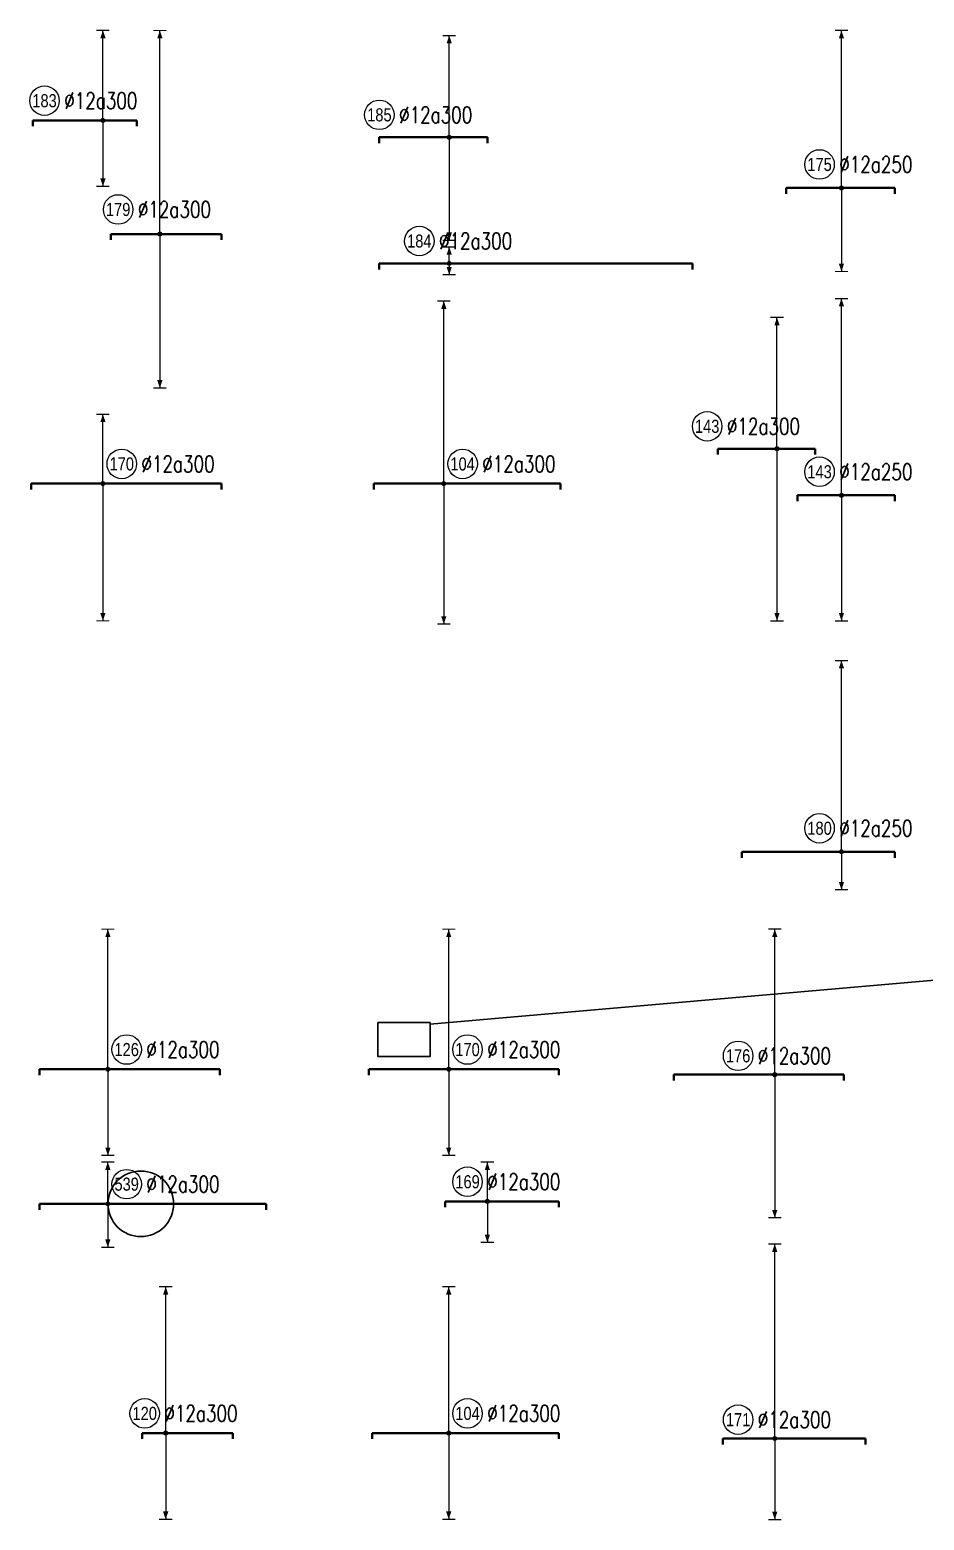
# Model space of a CAD drawing. Header units: millimetres. Extents: x -415354 to 883813, y -531490 to 486716.
# Drawn here: x 158154 to 185444, y -117820 to -72380 of the extents above; entities that cross this region are included whole.
import ezdxf
from ezdxf.enums import TextEntityAlignment as Align

# ---------------------------------------------------------------- set-up
doc = ezdxf.new("R2010")
doc.units = ezdxf.units.MM
doc.header["$MEASUREMENT"] = 0
doc.layers.add('kata_Highlight', color=2, linetype='Continuous')
for name, color, linetype, lineweight in [('NDC_S_DIM', 1, 'Continuous', 15), ('NDC_S_REBAR', 4, 'Continuous', 35), ('NDC_S_VN TEXT', 7, 'Continuous', 20)]:
    doc.layers.add(name, color=color, linetype=linetype, lineweight=lineweight)
doc.styles.add('ARIAL', font='arial.ttf', dxfattribs={"width": 0.8})
doc.styles.add('NDC_EN TXT', font='romans.shx', dxfattribs={"width": 0.8})

# ---------------------------------------------------------------- blocks, each defined once
blk = doc.blocks.new('*U137')
h = blk.add_hatch(color=6)
edge = h.paths.add_edge_path()
edge.add_arc((3.65, 0), 0.3, 0, 360)
at = {"layer": 'NDC_S_DIM', "color": 8}
for q in [(3.65, 31.03), (3.65, -23.47)]:
    blk.add_line((3.65, 0), q, dxfattribs=at)
for points in [[(2.65, 31.03, 0.2, 0.2, 0), (4.65, 31.03, 0, 0, 0)], [(2.65, -23.47, 0.2, 0.2, 0), (4.65, -23.47, 0, 0, 0)]]:
    blk.add_lwpolyline(points, format="xyseb", dxfattribs=at)
at = {"layer": 'NDC_S_DIM'}
blk.add_circle((-2.71, 3.75), 2.25, dxfattribs=at)
at = {"layer": 'NDC_S_DIM', "color": 6}
blk.add_circle((3.65, 0), 0.3, dxfattribs=at)
at = {"layer": 'NDC_S_DIM', "color": 8}
for points in [[(3.25, 29.83), (3.65, 31.03), (4.05, 29.83)], [(3.25, -22.27), (3.65, -23.47), (4.05, -22.27)]]:
    blk.add_solid(points, dxfattribs=at)
at = {"layer": 'NDC_S_REBAR'}
for p, q in [((0, 0), (-3.81, 0)), ((-3.81, 0), (-3.81, -0.9)), ((0, 0), (13.04, 0)), ((13.04, 0), (13.04, -0.9)), ((-3.81, -0.9), (-3.81, -0.9)), ((13.04, -0.9), (13.04, -0.9))]:
    blk.add_line(p, q, dxfattribs=at)
at = {"layer": 'NDC_S_VN TEXT', "style": 'ARIAL', "width": 0.8}
blk.add_attdef('KHT', text='', height=2, dxfattribs=at).set_placement((-2.71, 3.75), align=Align.MIDDLE_CENTER)
at = {"layer": 'NDC_S_VN TEXT', "color": 3, "style": 'NDC_EN TXT', "width": 0.75}
blk.add_attdef('DKT', (0.29, 2.5), '', height=2.5, dxfattribs=at)
blk = doc.blocks.new('*U138')
h = blk.add_hatch(color=6)
edge = h.paths.add_edge_path()
edge.add_arc((-5.03, 0), 0.3, 0, 360)
at = {"layer": 'NDC_S_DIM', "color": 8}
for q in [(-5.03, 15.5), (-5.03, -15.71)]:
    blk.add_line((-5.03, 0), q, dxfattribs=at)
for points in [[(-6.03, 15.5, 0.2, 0.2, 0), (-4.03, 15.5, 0, 0, 0)], [(-6.03, -15.71, 0.2, 0.2, 0), (-4.03, -15.71, 0, 0, 0)]]:
    blk.add_lwpolyline(points, format="xyseb", dxfattribs=at)
at = {"layer": 'NDC_S_DIM'}
blk.add_circle((-15.68, 3.42), 2.25, dxfattribs=at)
at = {"layer": 'NDC_S_DIM', "color": 6}
blk.add_circle((-5.03, 0), 0.3, dxfattribs=at)
at = {"layer": 'NDC_S_DIM', "color": 8}
for points in [[(-5.43, 14.3), (-5.03, 15.5), (-4.63, 14.3)], [(-5.43, -14.51), (-5.03, -15.71), (-4.63, -14.51)]]:
    blk.add_solid(points, dxfattribs=at)
at = {"layer": 'NDC_S_REBAR'}
for p, q in [((0, 0), (-15.71, 0)), ((-15.71, 0), (-15.71, -0.9)), ((0, 0), (0.81, 0)), ((0.81, 0), (0.81, -0.9)), ((-15.71, -0.9), (-15.71, -0.9)), ((0.81, -0.9), (0.81, -0.9))]:
    blk.add_line(p, q, dxfattribs=at)
at = {"layer": 'NDC_S_VN TEXT', "color": 3, "style": 'NDC_EN TXT', "width": 0.75}
blk.add_attdef('DKT', (-12.68, 2.17), '', height=2.5, dxfattribs=at)
at = {"layer": 'NDC_S_VN TEXT', "style": 'ARIAL', "width": 0.8}
blk.add_attdef('KHT', text='', height=2, dxfattribs=at).set_placement((-15.68, 3.42), align=Align.MIDDLE_CENTER)
blk = doc.blocks.new('*U129')
h = blk.add_hatch(color=6)
edge = h.paths.add_edge_path()
edge.add_arc((-5.03, 0), 0.3, 0, 360)
at = {"layer": 'NDC_S_DIM', "color": 8}
for q in [(-5.03, 10.58), (-5.03, -20.92)]:
    blk.add_line((-5.03, 0), q, dxfattribs=at)
for points in [[(-6.03, 10.58, 0.2, 0.2, 0), (-4.03, 10.58, 0, 0, 0)], [(-6.03, -20.92, 0.2, 0.2, 0), (-4.03, -20.92, 0, 0, 0)]]:
    blk.add_lwpolyline(points, format="xyseb", dxfattribs=at)
at = {"layer": 'NDC_S_DIM'}
blk.add_circle((-2.16, 3), 2.25, dxfattribs=at)
at = {"layer": 'NDC_S_DIM', "color": 6}
blk.add_circle((-5.03, 0), 0.3, dxfattribs=at)
at = {"layer": 'NDC_S_DIM', "color": 8}
for points in [[(-5.43, 9.38), (-5.03, 10.58), (-4.63, 9.38)], [(-5.43, -19.72), (-5.03, -20.92), (-4.63, -19.72)]]:
    blk.add_solid(points, dxfattribs=at)
at = {"layer": 'NDC_S_REBAR'}
for p, q in [((0, 0), (-15.96, 0)), ((-15.96, 0), (-15.96, -0.9)), ((0, 0), (13.04, 0)), ((13.04, 0), (13.04, -0.9)), ((-15.96, -0.9), (-15.96, -0.9)), ((13.04, -0.9), (13.04, -0.9))]:
    blk.add_line(p, q, dxfattribs=at)
at = {"layer": 'NDC_S_VN TEXT', "style": 'ARIAL', "width": 0.8}
blk.add_attdef('KHT', text='', height=2, dxfattribs=at).set_placement((-2.16, 3), align=Align.MIDDLE_CENTER)
at = {"layer": 'NDC_S_VN TEXT', "color": 3, "style": 'NDC_EN TXT', "width": 0.75}
blk.add_attdef('DKT', (0.84, 1.75), '', height=2.5, dxfattribs=at)
blk = doc.blocks.new('*U130')
h = blk.add_hatch(color=6)
edge = h.paths.add_edge_path()
edge.add_arc((-5.03, 0), 0.3, 0, 360)
at = {"layer": 'NDC_S_DIM', "color": 8}
for q in [(-5.03, 27.83), (-5.03, -21.42)]:
    blk.add_line((-5.03, 0), q, dxfattribs=at)
for points in [[(-6.03, 27.83, 0.2, 0.2, 0), (-4.03, 27.83, 0, 0, 0)], [(-6.03, -21.42, 0.2, 0.2, 0), (-4.03, -21.42, 0, 0, 0)]]:
    blk.add_lwpolyline(points, format="xyseb", dxfattribs=at)
at = {"layer": 'NDC_S_DIM'}
blk.add_circle((-2.16, 3), 2.25, dxfattribs=at)
at = {"layer": 'NDC_S_DIM', "color": 6}
blk.add_circle((-5.03, 0), 0.3, dxfattribs=at)
at = {"layer": 'NDC_S_DIM', "color": 8}
for points in [[(-5.43, 26.63), (-5.03, 27.83), (-4.63, 26.63)], [(-5.43, -20.22), (-5.03, -21.42), (-4.63, -20.22)]]:
    blk.add_solid(points, dxfattribs=at)
at = {"layer": 'NDC_S_REBAR'}
for p, q in [((0, 0), (-15.71, 0)), ((-15.71, 0), (-15.71, -0.9)), ((0, 0), (12.79, 0)), ((12.79, 0), (12.79, -0.9)), ((-15.71, -0.9), (-15.71, -0.9)), ((12.79, -0.9), (12.79, -0.9))]:
    blk.add_line(p, q, dxfattribs=at)
at = {"layer": 'NDC_S_VN TEXT', "style": 'ARIAL', "width": 0.8}
blk.add_attdef('KHT', text='', height=2, dxfattribs=at).set_placement((-2.16, 3), align=Align.MIDDLE_CENTER)
at = {"layer": 'NDC_S_VN TEXT', "color": 3, "style": 'NDC_EN TXT', "width": 0.75}
blk.add_attdef('DKT', (0.84, 1.75), '', height=2.5, dxfattribs=at)
blk = doc.blocks.new('*U281')
h = blk.add_hatch(color=6)
edge = h.paths.add_edge_path()
edge.add_arc((-5.03, 0), 0.3, 0, 360)
at = {"layer": 'NDC_S_DIM', "color": 8}
for q in [(-5.03, 13.71), (-5.03, -10.04)]:
    blk.add_line((-5.03, 0), q, dxfattribs=at)
for points in [[(-6.03, 13.71, 0.2, 0.2, 0), (-4.03, 13.71, 0, 0, 0)], [(-6.03, -10.04, 0.2, 0.2, 0), (-4.03, -10.04, 0, 0, 0)]]:
    blk.add_lwpolyline(points, format="xyseb", dxfattribs=at)
at = {"layer": 'NDC_S_DIM'}
blk.add_circle((-13.94, 3), 2.25, dxfattribs=at)
at = {"layer": 'NDC_S_DIM', "color": 6}
blk.add_circle((-5.03, 0), 0.3, dxfattribs=at)
at = {"layer": 'NDC_S_DIM', "color": 8}
for points in [[(-5.43, 12.51), (-5.03, 13.71), (-4.63, 12.51)], [(-5.43, -8.84), (-5.03, -10.04), (-4.63, -8.84)]]:
    blk.add_solid(points, dxfattribs=at)
at = {"layer": 'NDC_S_REBAR'}
for p, q in [((0, 0), (-15.71, 0)), ((-15.71, 0), (-15.71, -0.9)), ((0, 0), (0.15, 0)), ((0.15, 0), (0.15, -0.9)), ((-15.71, -0.9), (-15.71, -0.9)), ((0.15, -0.9), (0.15, -0.9))]:
    blk.add_line(p, q, dxfattribs=at)
at = {"layer": 'NDC_S_VN TEXT', "style": 'ARIAL', "width": 0.8}
blk.add_attdef('KHT', text='', height=2, dxfattribs=at).set_placement((-13.94, 3), align=Align.MIDDLE_CENTER)
at = {"layer": 'NDC_S_VN TEXT', "color": 3, "style": 'NDC_EN TXT', "width": 0.75}
blk.add_attdef('DKT', (-10.94, 1.75), '', height=2.5, dxfattribs=at)
blk = doc.blocks.new('*U294')
h = blk.add_hatch(color=6)
edge = h.paths.add_edge_path()
edge.add_arc((-5.03, 0), 0.3, 0, 360)
at = {"layer": 'NDC_S_DIM', "color": 8}
for q in [(-5.03, 21.35), (-5.03, -13.15)]:
    blk.add_line((-5.03, 0), q, dxfattribs=at)
for points in [[(-6.03, 21.35, 0.2, 0.2, 0), (-4.03, 21.35, 0, 0, 0)], [(-6.03, -13.15, 0.2, 0.2, 0), (-4.03, -13.15, 0, 0, 0)]]:
    blk.add_lwpolyline(points, format="xyseb", dxfattribs=at)
at = {"layer": 'NDC_S_DIM'}
blk.add_circle((-2.16, 3), 2.25, dxfattribs=at)
at = {"layer": 'NDC_S_DIM', "color": 6}
blk.add_circle((-5.03, 0), 0.3, dxfattribs=at)
at = {"layer": 'NDC_S_DIM', "color": 8}
for points in [[(-5.43, 20.15), (-5.03, 21.35), (-4.63, 20.15)], [(-5.43, -11.95), (-5.03, -13.15), (-4.63, -11.95)]]:
    blk.add_solid(points, dxfattribs=at)
at = {"layer": 'NDC_S_REBAR'}
for p, q in [((0, 0), (-15.46, 0)), ((-15.46, 0), (-15.46, -0.9)), ((0, 0), (12.04, 0)), ((12.04, 0), (12.04, -0.9)), ((-15.46, -0.9), (-15.46, -0.9)), ((12.04, -0.9), (12.04, -0.9))]:
    blk.add_line(p, q, dxfattribs=at)
at = {"layer": 'NDC_S_VN TEXT', "style": 'ARIAL', "width": 0.8}
blk.add_attdef('KHT', text='', height=2, dxfattribs=at).set_placement((-2.16, 3), align=Align.MIDDLE_CENTER)
at = {"layer": 'NDC_S_VN TEXT', "color": 3, "style": 'NDC_EN TXT', "width": 0.75}
blk.add_attdef('DKT', (0.84, 1.75), '', height=2.5, dxfattribs=at)
blk = doc.blocks.new('*U295')
h = blk.add_hatch(color=6)
edge = h.paths.add_edge_path()
edge.add_arc((-5.03, 0), 0.3, 0, 360)
at = {"layer": 'NDC_S_DIM', "color": 8}
for q in [(-5.03, 21.35), (-5.03, -13.15)]:
    blk.add_line((-5.03, 0), q, dxfattribs=at)
for points in [[(-6.03, 21.35, 0.2, 0.2, 0), (-4.03, 21.35, 0, 0, 0)], [(-6.03, -13.15, 0.2, 0.2, 0), (-4.03, -13.15, 0, 0, 0)]]:
    blk.add_lwpolyline(points, format="xyseb", dxfattribs=at)
at = {"layer": 'NDC_S_DIM'}
blk.add_circle((-2.16, 3), 2.25, dxfattribs=at)
at = {"layer": 'NDC_S_DIM', "color": 6}
blk.add_circle((-5.03, 0), 0.3, dxfattribs=at)
at = {"layer": 'NDC_S_DIM', "color": 8}
for points in [[(-5.43, 20.15), (-5.03, 21.35), (-4.63, 20.15)], [(-5.43, -11.95), (-5.03, -13.15), (-4.63, -11.95)]]:
    blk.add_solid(points, dxfattribs=at)
at = {"layer": 'NDC_S_REBAR'}
for p, q in [((0, 0), (-17.21, 0)), ((-17.21, 0), (-17.21, -0.9)), ((0, 0), (11.79, 0)), ((11.79, 0), (11.79, -0.9)), ((-17.21, -0.9), (-17.21, -0.9)), ((11.79, -0.9), (11.79, -0.9))]:
    blk.add_line(p, q, dxfattribs=at)
at = {"layer": 'NDC_S_VN TEXT', "style": 'ARIAL', "width": 0.8}
blk.add_attdef('KHT', text='', height=2, dxfattribs=at).set_placement((-2.16, 3), align=Align.MIDDLE_CENTER)
at = {"layer": 'NDC_S_VN TEXT', "color": 3, "style": 'NDC_EN TXT', "width": 0.75}
blk.add_attdef('DKT', (0.84, 1.75), '', height=2.5, dxfattribs=at)
blk = doc.blocks.new('*U296')
h = blk.add_hatch(color=6)
edge = h.paths.add_edge_path()
edge.add_arc((-5.03, 0), 0.3, 0, 360)
at = {"layer": 'NDC_S_DIM', "color": 8}
for q in [(-5.03, 6.37), (-5.03, -6.63)]:
    blk.add_line((-5.03, 0), q, dxfattribs=at)
for points in [[(-6.03, 6.37, 0.2, 0.2, 0), (-4.03, 6.37, 0, 0, 0)], [(-6.03, -6.63, 0.2, 0.2, 0), (-4.03, -6.63, 0, 0, 0)]]:
    blk.add_lwpolyline(points, format="xyseb", dxfattribs=at)
at = {"layer": 'NDC_S_DIM'}
blk.add_circle((-2.16, 3), 2.25, dxfattribs=at)
at = {"layer": 'NDC_S_DIM', "color": 6}
blk.add_circle((-5.03, 0), 0.3, dxfattribs=at)
at = {"layer": 'NDC_S_DIM', "color": 8}
for points in [[(-5.43, 5.17), (-5.03, 6.37), (-4.63, 5.17)], [(-5.43, -5.43), (-5.03, -6.63), (-4.63, -5.43)]]:
    blk.add_solid(points, dxfattribs=at)
at = {"layer": 'NDC_S_REBAR'}
for p, q in [((0, 0), (-15.46, 0)), ((-15.46, 0), (-15.46, -0.9)), ((0, 0), (19.14, 0)), ((19.14, 0), (19.14, -0.9)), ((-15.46, -0.9), (-15.46, -0.9)), ((19.14, -0.9), (19.14, -0.9))]:
    blk.add_line(p, q, dxfattribs=at)
at = {"layer": 'NDC_S_VN TEXT', "style": 'ARIAL', "width": 0.8}
blk.add_attdef('KHT', text='', height=2, dxfattribs=at).set_placement((-2.16, 3), align=Align.MIDDLE_CENTER)
at = {"layer": 'NDC_S_VN TEXT', "color": 3, "style": 'NDC_EN TXT', "width": 0.75}
blk.add_attdef('DKT', (0.84, 1.75), '', height=2.5, dxfattribs=at)
blk = doc.blocks.new('*U297')
h = blk.add_hatch(color=6)
edge = h.paths.add_edge_path()
edge.add_arc((0.86, 0), 0.3, 0, 360)
at = {"layer": 'NDC_S_DIM', "color": 8}
for q in [(0.86, 6), (0.86, -6.25)]:
    blk.add_line((0.86, 0), q, dxfattribs=at)
for points in [[(-0.14, 6, 0.2, 0.2, 0), (1.86, 6, 0, 0, 0)], [(-0.14, -6.25, 0.2, 0.2, 0), (1.86, -6.25, 0, 0, 0)]]:
    blk.add_lwpolyline(points, format="xyseb", dxfattribs=at)
at = {"layer": 'NDC_S_DIM'}
blk.add_circle((-2.16, 3), 2.25, dxfattribs=at)
at = {"layer": 'NDC_S_DIM', "color": 6}
blk.add_circle((0.86, 0), 0.3, dxfattribs=at)
at = {"layer": 'NDC_S_DIM', "color": 8}
for points in [[(0.46, 4.8), (0.86, 6), (1.26, 4.8)], [(0.46, -5.05), (0.86, -6.25), (1.26, -5.05)]]:
    blk.add_solid(points, dxfattribs=at)
at = {"layer": 'NDC_S_REBAR'}
for p, q in [((0, 0), (-5.56, 0)), ((-5.56, 0), (-5.56, -0.9)), ((0, 0), (11.79, 0)), ((11.79, 0), (11.79, -0.9)), ((-5.56, -0.9), (-5.56, -0.9)), ((11.79, -0.9), (11.79, -0.9))]:
    blk.add_line(p, q, dxfattribs=at)
at = {"layer": 'NDC_S_VN TEXT', "style": 'ARIAL', "width": 0.8}
blk.add_attdef('KHT', text='', height=2, dxfattribs=at).set_placement((-2.16, 3), align=Align.MIDDLE_CENTER)
at = {"layer": 'NDC_S_VN TEXT', "color": 3, "style": 'NDC_EN TXT', "width": 0.75}
blk.add_attdef('DKT', (0.84, 1.75), '', height=2.5, dxfattribs=at)
blk = doc.blocks.new('*U298')
h = blk.add_hatch(color=6)
edge = h.paths.add_edge_path()
edge.add_arc((0.65, 0), 0.3, 0, 360)
at = {"layer": 'NDC_S_DIM', "color": 8}
for q in [(0.65, 22.18), (0.65, -21.82)]:
    blk.add_line((0.65, 0), q, dxfattribs=at)
for points in [[(-0.35, 22.18, 0.2, 0.2, 0), (1.65, 22.18, 0, 0, 0)], [(-0.35, -21.82, 0.2, 0.2, 0), (1.65, -21.82, 0, 0, 0)]]:
    blk.add_lwpolyline(points, format="xyseb", dxfattribs=at)
at = {"layer": 'NDC_S_DIM'}
blk.add_circle((-4.94, 2.87), 2.25, dxfattribs=at)
at = {"layer": 'NDC_S_DIM', "color": 6}
blk.add_circle((0.65, 0), 0.3, dxfattribs=at)
at = {"layer": 'NDC_S_DIM', "color": 8}
for points in [[(0.25, 20.98), (0.65, 22.18), (1.05, 20.98)], [(0.25, -20.62), (0.65, -21.82), (1.05, -20.62)]]:
    blk.add_solid(points, dxfattribs=at)
at = {"layer": 'NDC_S_REBAR'}
for p, q in [((0, 0), (-14.74, 0)), ((-14.74, 0), (-14.74, -0.9)), ((0, 0), (11.18, 0)), ((11.18, 0), (11.18, -0.9)), ((-14.74, -0.9), (-14.74, -0.9)), ((11.18, -0.9), (11.18, -0.9))]:
    blk.add_line(p, q, dxfattribs=at)
at = {"layer": 'NDC_S_VN TEXT', "style": 'ARIAL', "width": 0.8}
blk.add_attdef('KHT', text='', height=2, dxfattribs=at).set_placement((-4.94, 2.87), align=Align.MIDDLE_CENTER)
at = {"layer": 'NDC_S_VN TEXT', "color": 3, "style": 'NDC_EN TXT', "width": 0.75}
blk.add_attdef('DKT', (-1.94, 1.62), '', height=2.5, dxfattribs=at)
blk = doc.blocks.new('*U302')
h = blk.add_hatch(color=6)
edge = h.paths.add_edge_path()
edge.add_arc((1.04, 0), 0.3, 0, 360)
at = {"layer": 'NDC_S_DIM', "color": 8}
for q in [(1.04, 22.32), (1.04, -13.15)]:
    blk.add_line((1.04, 0), q, dxfattribs=at)
for points in [[(0.04, 22.32, 0.2, 0.2, 0), (2.04, 22.32, 0, 0, 0)], [(0.04, -13.15, 0.2, 0.2, 0), (2.04, -13.15, 0, 0, 0)]]:
    blk.add_lwpolyline(points, format="xyseb", dxfattribs=at)
at = {"layer": 'NDC_S_DIM'}
blk.add_circle((-2.16, 3), 2.25, dxfattribs=at)
at = {"layer": 'NDC_S_DIM', "color": 6}
blk.add_circle((1.04, 0), 0.3, dxfattribs=at)
at = {"layer": 'NDC_S_DIM', "color": 8}
for points in [[(0.64, 21.12), (1.04, 22.32), (1.44, 21.12)], [(0.64, -11.95), (1.04, -13.15), (1.44, -11.95)]]:
    blk.add_solid(points, dxfattribs=at)
at = {"layer": 'NDC_S_REBAR'}
for p, q in [((0, 0), (-2.56, 0)), ((-2.56, 0), (-2.56, -0.9)), ((0, 0), (11.29, 0)), ((11.29, 0), (11.29, -0.9)), ((-2.56, -0.9), (-2.56, -0.9)), ((11.29, -0.9), (11.29, -0.9))]:
    blk.add_line(p, q, dxfattribs=at)
at = {"layer": 'NDC_S_VN TEXT', "style": 'ARIAL', "width": 0.8}
blk.add_attdef('KHT', text='', height=2, dxfattribs=at).set_placement((-2.16, 3), align=Align.MIDDLE_CENTER)
at = {"layer": 'NDC_S_VN TEXT', "color": 3, "style": 'NDC_EN TXT', "width": 0.75}
blk.add_attdef('DKT', (0.84, 1.75), '', height=2.5, dxfattribs=at)
blk = doc.blocks.new('*U301')
h = blk.add_hatch(color=6)
edge = h.paths.add_edge_path()
edge.add_arc((-5.03, 0), 0.3, 0, 360)
at = {"layer": 'NDC_S_DIM', "color": 8}
for q in [(-5.03, 22.32), (-5.03, -13.15)]:
    blk.add_line((-5.03, 0), q, dxfattribs=at)
for points in [[(-6.03, 22.32, 0.2, 0.2, 0), (-4.03, 22.32, 0, 0, 0)], [(-6.03, -13.15, 0.2, 0.2, 0), (-4.03, -13.15, 0, 0, 0)]]:
    blk.add_lwpolyline(points, format="xyseb", dxfattribs=at)
at = {"layer": 'NDC_S_DIM'}
blk.add_circle((-2.16, 3), 2.25, dxfattribs=at)
at = {"layer": 'NDC_S_DIM', "color": 6}
blk.add_circle((-5.03, 0), 0.3, dxfattribs=at)
at = {"layer": 'NDC_S_DIM', "color": 8}
for points in [[(-5.43, 21.12), (-5.03, 22.32), (-4.63, 21.12)], [(-5.43, -11.95), (-5.03, -13.15), (-4.63, -11.95)]]:
    blk.add_solid(points, dxfattribs=at)
at = {"layer": 'NDC_S_REBAR'}
for p, q in [((0, 0), (-16.71, 0)), ((-16.71, 0), (-16.71, -0.9)), ((0, 0), (11.79, 0)), ((11.79, 0), (11.79, -0.9)), ((-16.71, -0.9), (-16.71, -0.9)), ((11.79, -0.9), (11.79, -0.9))]:
    blk.add_line(p, q, dxfattribs=at)
at = {"layer": 'NDC_S_VN TEXT', "style": 'ARIAL', "width": 0.8}
blk.add_attdef('KHT', text='', height=2, dxfattribs=at).set_placement((-2.16, 3), align=Align.MIDDLE_CENTER)
at = {"layer": 'NDC_S_VN TEXT', "color": 3, "style": 'NDC_EN TXT', "width": 0.75}
blk.add_attdef('DKT', (0.84, 1.75), '', height=2.5, dxfattribs=at)
blk = doc.blocks.new('*U300')
h = blk.add_hatch(color=6)
edge = h.paths.add_edge_path()
edge.add_arc((0.65, 0), 0.3, 0, 360)
at = {"layer": 'NDC_S_DIM', "color": 8}
for q in [(0.65, 29.65), (0.65, -12.35)]:
    blk.add_line((0.65, 0), q, dxfattribs=at)
for points in [[(-0.35, 29.65, 0.2, 0.2, 0), (1.65, 29.65, 0, 0, 0)], [(-0.35, -12.35, 0.2, 0.2, 0), (1.65, -12.35, 0, 0, 0)]]:
    blk.add_lwpolyline(points, format="xyseb", dxfattribs=at)
at = {"layer": 'NDC_S_DIM'}
blk.add_circle((-4.94, 2.87), 2.25, dxfattribs=at)
at = {"layer": 'NDC_S_DIM', "color": 6}
blk.add_circle((0.65, 0), 0.3, dxfattribs=at)
at = {"layer": 'NDC_S_DIM', "color": 8}
for points in [[(0.25, 28.45), (0.65, 29.65), (1.05, 28.45)], [(0.25, -11.15), (0.65, -12.35), (1.05, -11.15)]]:
    blk.add_solid(points, dxfattribs=at)
at = {"layer": 'NDC_S_REBAR'}
for p, q in [((0, 0), (-7.27, 0)), ((-7.27, 0), (-7.27, -0.9)), ((0, 0), (14.48, 0)), ((14.48, 0), (14.48, -0.9)), ((-7.27, -0.9), (-7.27, -0.9)), ((14.48, -0.9), (14.48, -0.9))]:
    blk.add_line(p, q, dxfattribs=at)
at = {"layer": 'NDC_S_VN TEXT', "style": 'ARIAL', "width": 0.8}
blk.add_attdef('KHT', text='', height=2, dxfattribs=at).set_placement((-4.94, 2.87), align=Align.MIDDLE_CENTER)
at = {"layer": 'NDC_S_VN TEXT', "color": 3, "style": 'NDC_EN TXT', "width": 0.75}
blk.add_attdef('DKT', (-1.94, 1.62), '', height=2.5, dxfattribs=at)
blk = doc.blocks.new('*U305')
h = blk.add_hatch(color=6)
edge = h.paths.add_edge_path()
edge.add_arc((3.65, 0), 0.3, 0, 360)
at = {"layer": 'NDC_S_DIM', "color": 8}
for q in [(3.65, 24.02), (3.65, -12.73)]:
    blk.add_line((3.65, 0), q, dxfattribs=at)
for points in [[(2.65, 24.02, 0.2, 0.2, 0), (4.65, 24.02, 0, 0, 0)], [(2.65, -12.73, 0.2, 0.2, 0), (4.65, -12.73, 0, 0, 0)]]:
    blk.add_lwpolyline(points, format="xyseb", dxfattribs=at)
at = {"layer": 'NDC_S_DIM'}
blk.add_circle((0.31, 3.59), 2.25, dxfattribs=at)
at = {"layer": 'NDC_S_DIM', "color": 6}
blk.add_circle((3.65, 0), 0.3, dxfattribs=at)
at = {"layer": 'NDC_S_DIM', "color": 8}
for points in [[(3.25, 22.82), (3.65, 24.02), (4.05, 22.82)], [(3.25, -11.53), (3.65, -12.73), (4.05, -11.53)]]:
    blk.add_solid(points, dxfattribs=at)
at = {"layer": 'NDC_S_REBAR'}
for p, q in [((0, 0), (-4.79, 0)), ((-4.79, 0), (-4.79, -0.9)), ((0, 0), (11.81, 0)), ((11.81, 0), (11.81, -0.9)), ((-4.79, -0.9), (-4.79, -0.9)), ((11.81, -0.9), (11.81, -0.9))]:
    blk.add_line(p, q, dxfattribs=at)
at = {"layer": 'NDC_S_VN TEXT', "style": 'ARIAL', "width": 0.8}
blk.add_attdef('KHT', text='', height=2, dxfattribs=at).set_placement((0.31, 3.59), align=Align.MIDDLE_CENTER)
at = {"layer": 'NDC_S_VN TEXT', "color": 3, "style": 'NDC_EN TXT', "width": 0.75}
blk.add_attdef('DKT', (3.31, 2.34), '', height=2.5, dxfattribs=at)
blk = doc.blocks.new('*U319')
h = blk.add_hatch(color=6)
edge = h.paths.add_edge_path()
edge.add_arc((3.65, 0), 0.3, 0, 360)
at = {"layer": 'NDC_S_DIM', "color": 8}
for q in [(3.65, 29.16), (3.65, -5.79)]:
    blk.add_line((3.65, 0), q, dxfattribs=at)
for points in [[(2.65, 29.16, 0.2, 0.2, 0), (4.65, 29.16, 0, 0, 0)], [(2.65, -5.79, 0.2, 0.2, 0), (4.65, -5.79, 0, 0, 0)]]:
    blk.add_lwpolyline(points, format="xyseb", dxfattribs=at)
at = {"layer": 'NDC_S_DIM'}
blk.add_circle((0.31, 3.59), 2.25, dxfattribs=at)
at = {"layer": 'NDC_S_DIM', "color": 6}
blk.add_circle((3.65, 0), 0.3, dxfattribs=at)
at = {"layer": 'NDC_S_DIM', "color": 8}
for points in [[(3.25, 27.96), (3.65, 29.16), (4.05, 27.96)], [(3.25, -4.59), (3.65, -5.79), (4.05, -4.59)]]:
    blk.add_solid(points, dxfattribs=at)
at = {"layer": 'NDC_S_REBAR'}
for p, q in [((0, 0), (-11.54, 0)), ((-11.54, 0), (-11.54, -0.9)), ((0, 0), (11.81, 0)), ((11.81, 0), (11.81, -0.9)), ((-11.54, -0.9), (-11.54, -0.9)), ((11.81, -0.9), (11.81, -0.9))]:
    blk.add_line(p, q, dxfattribs=at)
at = {"layer": 'NDC_S_VN TEXT', "style": 'ARIAL', "width": 0.8}
blk.add_attdef('KHT', text='', height=2, dxfattribs=at).set_placement((0.31, 3.59), align=Align.MIDDLE_CENTER)
at = {"layer": 'NDC_S_VN TEXT', "color": 3, "style": 'NDC_EN TXT', "width": 0.75}
blk.add_attdef('DKT', (3.31, 2.34), '', height=2.5, dxfattribs=at)
blk = doc.blocks.new('*U1010')
h = blk.add_hatch(color=6)
edge = h.paths.add_edge_path()
edge.add_arc((3.65, 0), 0.3, 0, 360)
at = {"layer": 'NDC_S_DIM', "color": 8}
for q in [(3.65, 29.99), (3.65, -19.14)]:
    blk.add_line((3.65, 0), q, dxfattribs=at)
for points in [[(2.65, 29.99, 0.2, 0.2, 0), (4.65, 29.99, 0, 0, 0)], [(2.65, -19.14, 0.2, 0.2, 0), (4.65, -19.14, 0, 0, 0)]]:
    blk.add_lwpolyline(points, format="xyseb", dxfattribs=at)
at = {"layer": 'NDC_S_DIM'}
blk.add_circle((0.31, 3.59), 2.25, dxfattribs=at)
at = {"layer": 'NDC_S_DIM', "color": 6}
blk.add_circle((3.65, 0), 0.3, dxfattribs=at)
at = {"layer": 'NDC_S_DIM', "color": 8}
for points in [[(3.25, 28.79), (3.65, 29.99), (4.05, 28.79)], [(3.25, -17.94), (3.65, -19.14), (4.05, -17.94)]]:
    blk.add_solid(points, dxfattribs=at)
at = {"layer": 'NDC_S_REBAR'}
for p, q in [((0, 0), (-3.04, 0)), ((-3.04, 0), (-3.04, -0.9)), ((0, 0), (11.81, 0)), ((11.81, 0), (11.81, -0.9)), ((-3.04, -0.9), (-3.04, -0.9)), ((11.81, -0.9), (11.81, -0.9))]:
    blk.add_line(p, q, dxfattribs=at)
at = {"layer": 'NDC_S_VN TEXT', "style": 'ARIAL', "width": 0.8}
blk.add_attdef('KHT', text='', height=2, dxfattribs=at).set_placement((0.31, 3.59), align=Align.MIDDLE_CENTER)
at = {"layer": 'NDC_S_VN TEXT', "color": 3, "style": 'NDC_EN TXT', "width": 0.75}
blk.add_attdef('DKT', (3.31, 2.34), '', height=2.5, dxfattribs=at)
blk = doc.blocks.new('*U1013')
h = blk.add_hatch(color=6)
edge = h.paths.add_edge_path()
edge.add_arc((-5.03, 0), 0.3, 0, 360)
at = {"layer": 'NDC_S_DIM', "color": 8}
for q in [(-5.03, 20.01), (-5.03, -26.24)]:
    blk.add_line((-5.03, 0), q, dxfattribs=at)
for points in [[(-6.03, 20.01, 0.2, 0.2, 0), (-4.03, 20.01, 0, 0, 0)], [(-6.03, -26.24, 0.2, 0.2, 0), (-4.03, -26.24, 0, 0, 0)]]:
    blk.add_lwpolyline(points, format="xyseb", dxfattribs=at)
at = {"layer": 'NDC_S_DIM'}
blk.add_circle((-15.68, 3.42), 2.25, dxfattribs=at)
at = {"layer": 'NDC_S_DIM', "color": 6}
blk.add_circle((-5.03, 0), 0.3, dxfattribs=at)
at = {"layer": 'NDC_S_DIM', "color": 8}
for points in [[(-5.43, 18.81), (-5.03, 20.01), (-4.63, 18.81)], [(-5.43, -25.04), (-5.03, -26.24), (-4.63, -25.04)]]:
    blk.add_solid(points, dxfattribs=at)
at = {"layer": 'NDC_S_REBAR'}
for p, q in [((0, 0), (-14.04, 0)), ((-14.04, 0), (-14.04, -0.9)), ((0, 0), (0.81, 0)), ((0.81, 0), (0.81, -0.9)), ((-14.04, -0.9), (-14.04, -0.9)), ((0.81, -0.9), (0.81, -0.9))]:
    blk.add_line(p, q, dxfattribs=at)
at = {"layer": 'NDC_S_VN TEXT', "color": 3, "style": 'NDC_EN TXT', "width": 0.75}
blk.add_attdef('DKT', (-12.68, 2.17), '', height=2.5, dxfattribs=at)
at = {"layer": 'NDC_S_VN TEXT', "style": 'ARIAL', "width": 0.8}
blk.add_attdef('KHT', text='', height=2, dxfattribs=at).set_placement((-15.68, 3.42), align=Align.MIDDLE_CENTER)
blk = doc.blocks.new('*U1014')
h = blk.add_hatch(color=6)
edge = h.paths.add_edge_path()
edge.add_arc((-5.03, 0), 0.3, 0, 360)
at = {"layer": 'NDC_S_DIM', "color": 8}
for q in [(-5.03, 2.52), (-5.03, -1.73)]:
    blk.add_line((-5.03, 0), q, dxfattribs=at)
for points in [[(-6.03, 2.52, 0.2, 0.2, 0), (-4.03, 2.52, 0, 0, 0)], [(-6.03, -1.73, 0.2, 0.2, 0), (-4.03, -1.73, 0, 0, 0)]]:
    blk.add_lwpolyline(points, format="xyseb", dxfattribs=at)
at = {"layer": 'NDC_S_DIM'}
blk.add_circle((-9.59, 3.42), 2.25, dxfattribs=at)
at = {"layer": 'NDC_S_DIM', "color": 6}
blk.add_circle((-5.03, 0), 0.3, dxfattribs=at)
at = {"layer": 'NDC_S_DIM', "color": 8}
for points in [[(-5.43, 1.32), (-5.03, 2.52), (-4.63, 1.32)], [(-5.43, -0.53), (-5.03, -1.73), (-4.63, -0.53)]]:
    blk.add_solid(points, dxfattribs=at)
at = {"layer": 'NDC_S_REBAR'}
for p, q in [((0, 0), (-15.71, 0)), ((-15.71, 0), (-15.71, -0.9)), ((0, 0), (32.06, 0)), ((32.06, 0), (32.06, -0.9)), ((-15.71, -0.9), (-15.71, -0.9)), ((32.06, -0.9), (32.06, -0.9))]:
    blk.add_line(p, q, dxfattribs=at)
at = {"layer": 'NDC_S_VN TEXT', "color": 3, "style": 'NDC_EN TXT', "width": 0.75}
blk.add_attdef('DKT', (-6.59, 2.17), '', height=2.5, dxfattribs=at)
at = {"layer": 'NDC_S_VN TEXT', "style": 'ARIAL', "width": 0.8}
blk.add_attdef('KHT', text='', height=2, dxfattribs=at).set_placement((-9.59, 3.42), align=Align.MIDDLE_CENTER)

msp = doc.modelspace()

# ---------------------------------------------------------------- linework, layer by layer
msp.add_line((232328, -97298.8), (170365.8, -102691.8))
msp.add_lwpolyline([(168776.5, -102647.4), (170365.8, -102647.4), (170365.8, -103684.5), (168776.5, -103684.5)], close=True)
at = {"layer": 'kata_Highlight'}
msp.add_circle((161542.4, -108174.2), 1000, dxfattribs=at)

# ---------------------------------------------------------------- block references
at = {"xscale": 200, "yscale": 200, "zscale": 200}
for name, p, values in [('*U281', (161392.4, -75141.9), {'KHT': '183', 'DKT': '%%c12a300'}), ('*U137', (161392.4, -78606.9), {'KHT': '179', 'DKT': '%%c12a300'}), ('*U138', (171957.5, -75657.4), {'KHT': '185', 'DKT': '%%c12a300'}), ('*U305', (182188.9, -77203), {'KHT': '175', 'DKT': '%%c12a250'}), ('*U1014', (171957.5, -79503.9), {'KHT': '184', 'DKT': '%%c12a300'}), ('*U130', (171792.4, -86215.4), {'KHT': '104', 'DKT': '%%c12a300'}), ('*U1010', (182188.9, -86572.5), {'KHT': '143', 'DKT': '%%c12a250'}), ('*U1013', (181957.5, -85152.9), {'KHT': '143', 'DKT': '%%c12a300'}), ('*U129', (161392.4, -86215.4), {'KHT': '170', 'DKT': '%%c12a300'}), ('*U319', (182188.9, -97441.4), {'KHT': '180', 'DKT': '%%c12a250'}), ('*U294', (161542.4, -104070.6), {'KHT': '126', 'DKT': '%%c12a300'}), ('*U295', (171942.4, -104070.6), {'KHT': '170', 'DKT': '%%c12a300'}), ('*U298', (180753.6, -104235.5), {'KHT': '176', 'DKT': '%%c12a300'}), ('*U296', (161542.4, -108174.2), {'KHT': '539', 'DKT': '%%c12a300'}), ('*U297', (171942.4, -108100.9), {'KHT': '169', 'DKT': '%%c12a300'}), ('*U300', (180753.6, -115329.3), {'KHT': '171', 'DKT': '%%c12a300'}), ('*U302', (162092.4, -115164.5), {'KHT': '120', 'DKT': '%%c12a300'}), ('*U301', (171942.4, -115164.5), {'KHT': '104', 'DKT': '%%c12a300'})]:
    msp.add_blockref(name, p, dxfattribs=at).add_auto_attribs(values)

doc.saveas('drawing.dxf')
